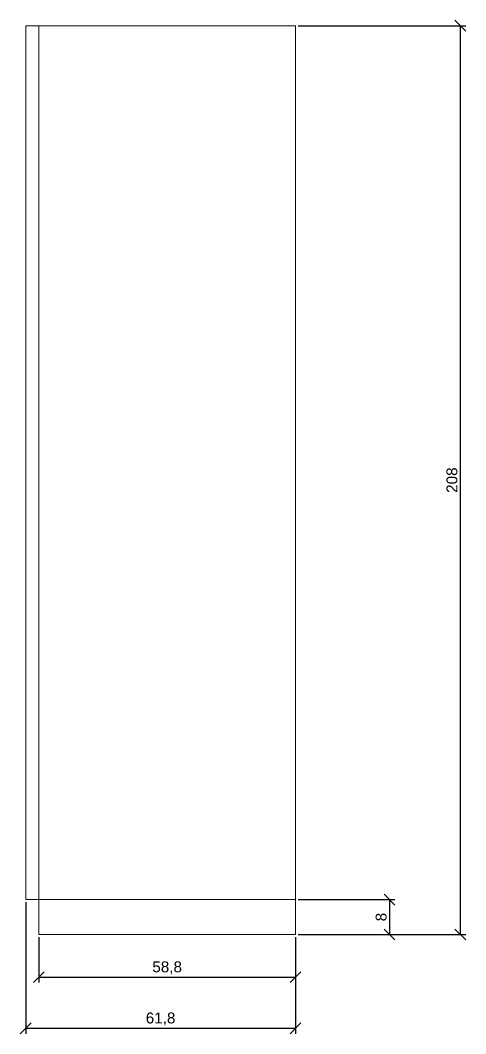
# Model space of a CAD drawing. Header units: millimetres. Extents: x 3165 to 4318, y 1418 to 1774.
# Drawn here: x 3866.5 to 3968.5, y 1418 to 1649.9 of the extents above; entities that cross this region are included whole.
import ezdxf

# ---------------------------------------------------------------- set-up
doc = ezdxf.new("R2010")
doc.units = ezdxf.units.MM
doc.layers.add('L_OGGETTI', color=7, linetype='Continuous', lineweight=20)
doc.layers.add('L_QUOTE', color=7, linetype='Continuous', lineweight=0)
doc.styles.get("Standard").update_dxf_attribs({"font": 'arial.ttf'})
doc.dimstyles.new('ISO-25', dxfattribs={"dimtxt": 2.5, "dimasz": 2.5, "dimexe": 1.25, "dimexo": 0.625, "dimtad": 1, "dimtxsty": 'Standard', "dimcen": 2.5, "dimadec": 0, "dimazin": 0, "dimtfac": 1, "dimtmove": 0, "dimatfit": 3, "dimfxl": 1, "dimarcsym": 0})

# ---------------------------------------------------------------- blocks, each defined once
blk = doc.blocks.new('_Oblique')
at = {"color": 0, "linetype": 'ByBlock', "lineweight": -2}
blk.add_line((-0.5, -0.5), (0.5, 0.5), dxfattribs=at)
blk = doc.blocks.new('*D11')
at = {"layer": 'Defpoints', "color": 0, "transparency": 16777216}
for p in [(3929.53, 1648.68), (3929.53, 1440.68), (3967.28, 1440.68)]:
    blk.add_point(p, dxfattribs=at)
at = {"layer": 'L_QUOTE', "color": 0, "lineweight": -2, "transparency": 16777216}
for p, q in [((3930.16, 1648.68), (3968.53, 1648.68)), ((3967.28, 1648.68), (3967.28, 1440.68)), ((3930.16, 1440.68), (3968.53, 1440.68))]:
    blk.add_line(p, q, dxfattribs=at)
at = {"layer": 'L_QUOTE', "color": 0, "lineweight": -2, "transparency": 16777216, "xscale": 2.5, "yscale": 2.5, "zscale": 2.5}
for p, rotation in [((3967.28, 1648.68), 90), ((3967.28, 1440.68), 270)]:
    blk.add_blockref('_Oblique', p, dxfattribs=dict(at, rotation=rotation))
at = {"layer": 'L_QUOTE', "color": 0, "transparency": 16777216, "insert": (3965.38, 1544.68), "char_height": 2.5, "attachment_point": 5, "rotation": 90}
blk.add_mtext('208', dxfattribs=at)
blk = doc.blocks.new('*D12')
at = {"layer": 'Defpoints', "color": 0, "transparency": 16777216}
for p in [(3929.53, 1448.68), (3929.53, 1440.68), (3951.06, 1440.68)]:
    blk.add_point(p, dxfattribs=at)
at = {"layer": 'L_QUOTE', "color": 0, "lineweight": -2, "transparency": 16777216}
for p, q in [((3930.16, 1448.68), (3952.31, 1448.68)), ((3951.06, 1448.68), (3951.06, 1440.68)), ((3930.16, 1440.68), (3952.31, 1440.68))]:
    blk.add_line(p, q, dxfattribs=at)
at = {"layer": 'L_QUOTE', "color": 0, "lineweight": -2, "transparency": 16777216, "xscale": 2.5, "yscale": 2.5, "zscale": 2.5}
for p, rotation in [((3951.06, 1448.68), 90), ((3951.06, 1440.68), 270)]:
    blk.add_blockref('_Oblique', p, dxfattribs=dict(at, rotation=rotation))
at = {"layer": 'L_QUOTE', "color": 0, "transparency": 16777216, "insert": (3949.15, 1444.68), "char_height": 2.5, "attachment_point": 5, "rotation": 90}
blk.add_mtext('8', dxfattribs=at)
blk = doc.blocks.new('*D13')
at = {"layer": 'Defpoints', "color": 0, "transparency": 16777216}
for p in [(3870.73, 1440.68), (3929.53, 1440.68), (3929.53, 1430.93)]:
    blk.add_point(p, dxfattribs=at)
at = {"layer": 'L_QUOTE', "color": 0, "lineweight": -2, "transparency": 16777216}
for p, q in [((3870.73, 1440.06), (3870.73, 1429.68)), ((3929.53, 1440.06), (3929.53, 1429.68)), ((3870.73, 1430.93), (3929.53, 1430.93))]:
    blk.add_line(p, q, dxfattribs=at)
at = {"layer": 'L_QUOTE', "color": 0, "lineweight": -2, "transparency": 16777216, "xscale": 2.5, "yscale": 2.5, "zscale": 2.5, "rotation": 180}
blk.add_blockref('_Oblique', (3870.73, 1430.93), dxfattribs=at)
at = {"layer": 'L_QUOTE', "color": 0, "lineweight": -2, "transparency": 16777216, "xscale": 2.5, "yscale": 2.5, "zscale": 2.5}
blk.add_blockref('_Oblique', (3929.53, 1430.93), dxfattribs=at)
at = {"layer": 'L_QUOTE', "color": 0, "transparency": 16777216, "insert": (3900.13, 1433.06), "char_height": 2.5, "attachment_point": 5}
blk.add_mtext('58,8', dxfattribs=at)
blk = doc.blocks.new('*D14')
at = {"layer": 'Defpoints', "color": 0, "transparency": 16777216}
for p in [(3867.73, 1448.68), (3929.53, 1440.68), (3929.53, 1419.23)]:
    blk.add_point(p, dxfattribs=at)
at = {"layer": 'L_QUOTE', "color": 0, "lineweight": -2, "transparency": 16777216}
for p, q in [((3867.73, 1448.06), (3867.73, 1417.98)), ((3929.53, 1440.06), (3929.53, 1417.98)), ((3867.73, 1419.23), (3929.53, 1419.23))]:
    blk.add_line(p, q, dxfattribs=at)
at = {"layer": 'L_QUOTE', "color": 0, "lineweight": -2, "transparency": 16777216, "xscale": 2.5, "yscale": 2.5, "zscale": 2.5, "rotation": 180}
blk.add_blockref('_Oblique', (3867.73, 1419.23), dxfattribs=at)
at = {"layer": 'L_QUOTE', "color": 0, "lineweight": -2, "transparency": 16777216, "xscale": 2.5, "yscale": 2.5, "zscale": 2.5}
blk.add_blockref('_Oblique', (3929.53, 1419.23), dxfattribs=at)
at = {"layer": 'L_QUOTE', "color": 0, "transparency": 16777216, "insert": (3898.63, 1421.35), "char_height": 2.5, "attachment_point": 5}
blk.add_mtext('61,8', dxfattribs=at)

msp = doc.modelspace()

# ---------------------------------------------------------------- linework, layer by layer
at = {"layer": 'L_OGGETTI'}
for p, q in [((3867.733, 1648.684), (3929.533, 1648.684)), ((3867.733, 1648.684), (3867.733, 1448.684)), ((3867.733, 1648.684), (3870.733, 1648.684)), ((3870.733, 1648.684), (3870.733, 1440.684)), ((3929.533, 1440.684), (3929.533, 1648.684)), ((3867.733, 1448.684), (3892.716, 1448.684)), ((3892.716, 1448.684), (3929.533, 1448.684)), ((3870.733, 1440.684), (3901.322, 1440.684)), ((3870.733, 1440.684), (3929.533, 1440.684))]:
    msp.add_line(p, q, dxfattribs=at)

# ---------------------------------------------------------------- dimensions: what is measured, and where the dimension line sits
at = {"layer": 'L_QUOTE'}
for base, p1, picture, middle in [((3967.281, 1440.684), (3929.533, 1648.684), '*D11', (3965.379, 1544.684)), ((3951.055, 1440.684), (3929.533, 1448.684), '*D12', (3949.154, 1444.684))]:
    dim = msp.add_linear_dim(base=base, p1=p1, p2=(3929.533, 1440.684), angle=90, dimstyle='ISO-25', override={"dimblk1": 'Oblique', "dimblk2": 'Oblique', "dimsah": 1}, dxfattribs=at)
    dim.commit()
    dim.dimension.update_dxf_attribs({"geometry": picture, "text_midpoint": middle})
for base, p1, picture, middle in [((3929.533, 1419.226), (3867.733, 1448.684), '*D14', (3898.633, 1421.353)), ((3929.533, 1430.934), (3870.733, 1440.684), '*D13', (3900.133, 1433.061))]:
    dim = msp.add_linear_dim(base=base, p1=p1, p2=(3929.533, 1440.684), dimstyle='ISO-25', override={"dimblk1": 'Oblique', "dimblk2": 'Oblique', "dimsah": 1}, dxfattribs=at)
    dim.commit()
    dim.dimension.update_dxf_attribs({"geometry": picture, "text_midpoint": middle})

doc.saveas('drawing.dxf')
